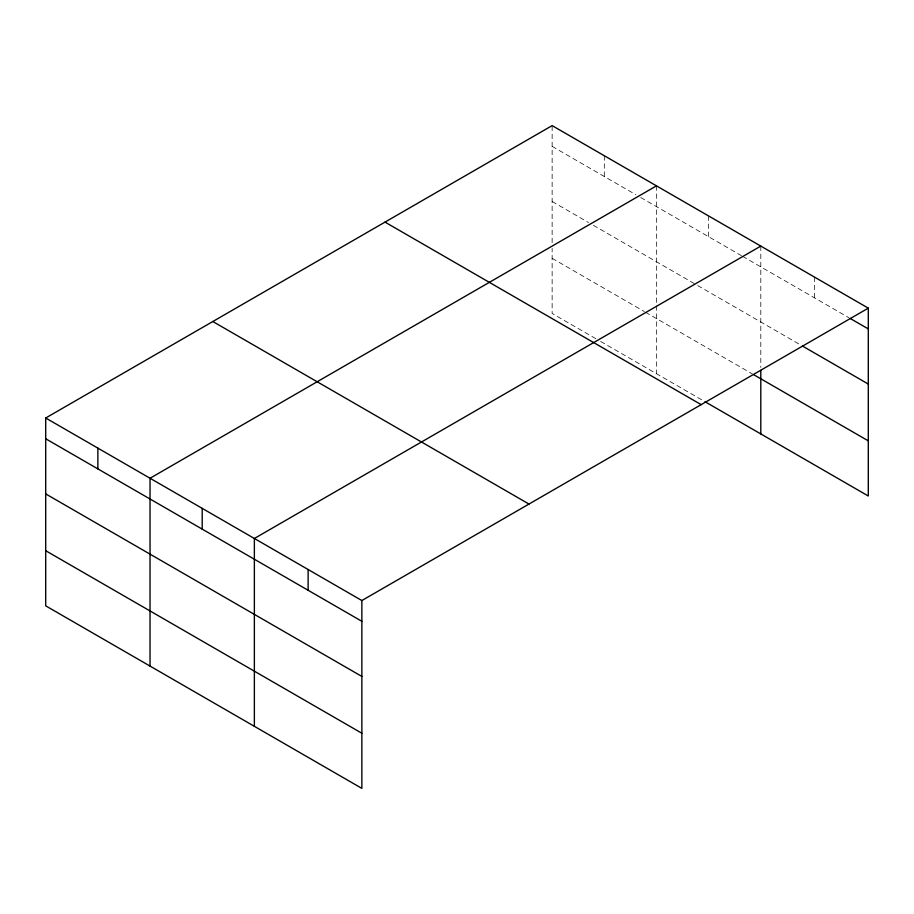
<?xml version="1.0" encoding="UTF-8"?>
<svg xmlns="http://www.w3.org/2000/svg" width="914" height="914" viewBox="0 0 914 914"><rect width="100%" height="100%" fill="white"/><g stroke="black" fill="none" stroke-linecap="round" stroke-linejoin="round"><path stroke-width="0.69" stroke-dasharray="4.57 3.43" d="M552.136 242.701L552.136 125.618M552.136 146.377L635.847 194.705M640.691 197.504L741.391 255.646M742.602 256.343L848.752 317.626M552.136 201.514L588.525 222.525M593.38 225.324L696.502 284.86M697.713 285.568L801.11 345.264M552.136 258.319L644.336 311.548M645.547 312.257L752.313 373.895M595.814 338.671L552.136 313.456L552.136 248.38M600.658 341.47L703.78 401.006M814.557 277.125L814.557 297.884M760.802 246.095L760.802 367.428M708.636 215.978L708.636 236.737M656.469 185.862L656.469 304.351M656.469 305.779L656.469 373.689M604.303 155.746L604.303 176.493"/><path stroke-width="1.37" d="M868.3 308.155L552.136 125.618L45.7 418.006L45.7 605.845L361.864 788.382L361.864 600.544L868.3 308.155L868.3 495.994L704.991 401.703M656.469 185.862L150.033 478.251L150.033 666.077M760.802 246.095L254.366 538.483L254.366 726.31M849.974 318.335L868.3 328.914M802.332 345.96L868.3 384.051M753.524 374.591L868.3 440.856M385.011 222.113L701.175 404.651M212.825 321.522L528.989 504.06M45.7 418.006L361.864 600.544M45.7 438.766L361.864 621.303M45.7 493.903L361.864 676.44M45.7 550.708L361.864 733.245M760.802 370.273L760.802 433.933M308.121 569.513L308.121 590.273M202.2 508.367L202.2 529.115M97.867 448.123L97.867 468.882"/></g></svg>
